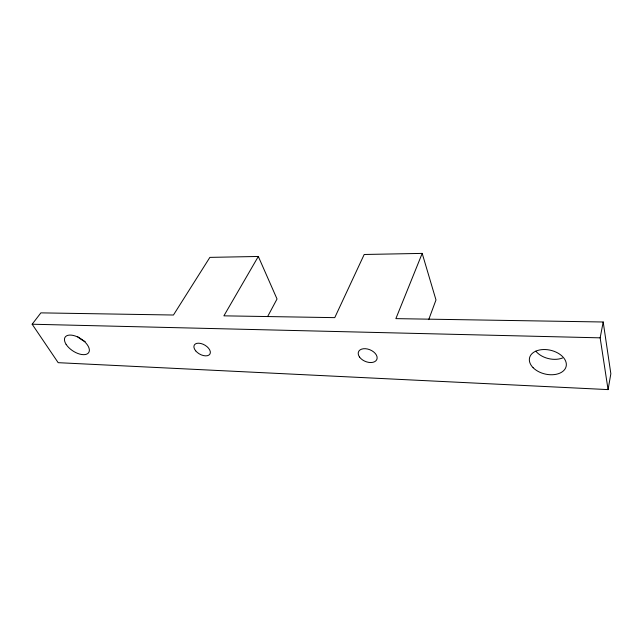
<?xml version="1.0" encoding="UTF-8"?>
<svg xmlns="http://www.w3.org/2000/svg" width="643" height="643" viewBox="0 0 643 643"><rect width="100%" height="100%" fill="white"/><g stroke="black" fill="none" stroke-linecap="round" stroke-linejoin="round"><path stroke-width="0.96" d="M608.069 389.602L610.85 373.736L603.198 321.998L395.871 318.631L422.194 253.398L364.195 254.483L334.762 317.642L223.893 315.842L258.317 256.469L209.875 257.377L173.449 315.022L40.879 312.868L32.15 324.225L58.175 362.676L608.069 389.602L600.152 337.84L603.198 321.998M428.712 319.627L435.986 299.951L422.194 253.398M267.641 316.541L277.029 298.995L258.317 256.469M32.15 324.225L600.152 337.84M562.537 357.99A18.51 12.233 12.7 0 1 535.844 351.166M85.173 341.57A13.921 7.354 33.2 0 1 77.739 336.763M66.125 344.375A14.09 7.282 33 0 0 87.705 353.602A14.09 7.282 33 0 0 76.903 336.635A14.09 7.282 33 0 0 66.125 344.375M195.689 350.853A9.018 5.184 29.7 0 0 209.803 354.237A9.018 5.184 29.7 0 0 200.873 343.499A9.018 5.184 29.7 0 0 195.689 350.853M359.517 357.026A9.926 6.261 22.7 0 0 375.922 360.787A9.926 6.261 22.7 0 0 367.587 349.028A9.926 6.261 22.7 0 0 359.517 357.026M533.103 367.692A18.792 12.201 13.1 0 0 564.908 369.186A18.792 12.201 13.1 0 0 545.513 349.551A18.792 12.201 13.1 0 0 533.103 367.692"/></g></svg>
